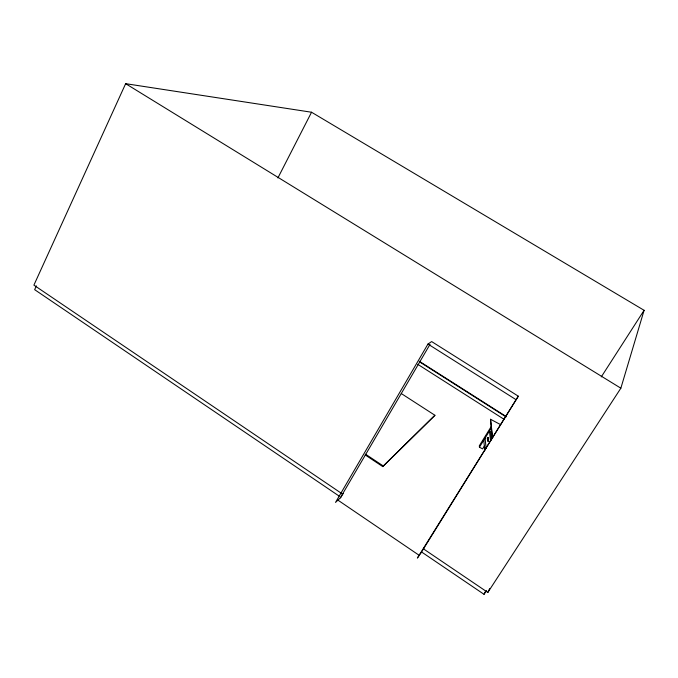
<?xml version="1.0" encoding="UTF-8"?>
<svg xmlns="http://www.w3.org/2000/svg" width="678" height="678" viewBox="0 0 678 678"><rect width="100%" height="100%" fill="white"/><g stroke="black" fill="none" stroke-linecap="round" stroke-linejoin="round"><path stroke-width="1.02" d="M423.953 548.171L423.47 548.875L487.829 592.445L620.853 388.197L644.1 310.304L311.549 112.234L125.65 83.674L33.9 285.133L342.526 494.067L343.144 493.482L340.915 497.296L335.525 502.415L427.962 344.06L431.649 341.568L518.314 396.189L421.097 552.697M36.375 285.87L34.646 289.659L339.17 496.11M487.829 592.445L489.626 588.623M518.314 396.189L417.377 558.07L421.589 551.994L484.033 594.326L485.389 591.462M277.904 177.941L311.549 112.234M340.288 497.889L430.047 344.305M365.162 454.904L382.748 466.591L434.937 415.283L401.291 393.545M434.937 415.283L382.748 466.591M500.72 424.708L490.525 419.267L492.287 438.327M491.465 426.157L479.329 445.777L479.439 447.209L482.6 448.887L484.262 446.2M479.439 447.209L491.067 428.42M487.329 438.013L487.702 437.412L488.346 437.759L488.27 441.217L487.626 440.87L487.329 438.013L487.974 438.352L488.27 441.217M487.974 438.352L488.346 437.759M487.626 440.87L487.702 437.412M601.267 376.917L644.1 310.304M484.033 594.326L486.507 590.513M487.999 440.276L488.643 440.615M125.65 83.674L620.853 388.197M427.962 344.06L515.831 399.537M419.216 361.204L506.559 416.775M419.699 361.942L505.263 416.394M417.767 364.323L504.373 419.512M365.569 454.209L383.163 465.905M337.924 500.135L419.25 555.367M490.525 419.267L492.669 437.708M491.55 439.886L490.618 431.598L489.474 430.988L490.499 440.293M485.101 438.056L486.118 448.556M483.795 440.175L484.762 450.565"/></g></svg>
